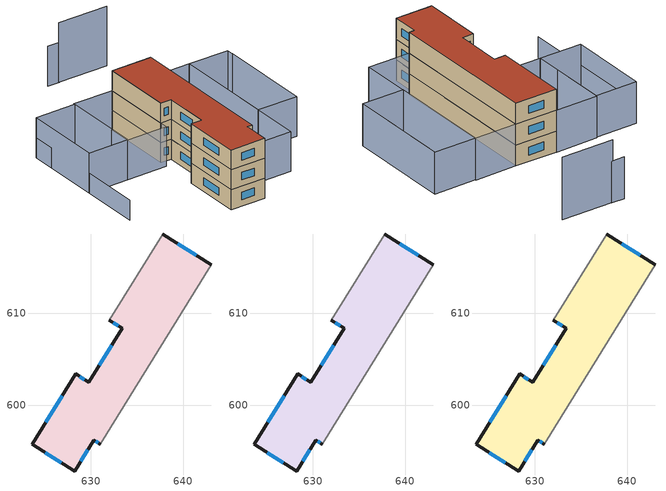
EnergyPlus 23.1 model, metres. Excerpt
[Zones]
0db21ef8039c7b5c_F0_dwelling_0
 floor ground (EU_floor_Construction): 643.08,615.25 631,595.79 630.34,596.21 628.24,592.88 623.62,595.79 628.34,603.4 629.75,602.52 633.41,608.36 631.98,609.26 637.77,618.59 z0
 wall outside (EU_wall_Construction): 631.98,609.26 633.41,608.36 629.75,602.52 628.34,603.4 623.62,595.79 628.24,592.88 630.34,596.21 631,595.79 / 643.08,615.25 637.77,618.59 z0:3
 wall adiabatic (EU_wall_Construction): 637.77,618.59 631.98,609.26 / 631,595.79 643.08,615.25 z0:3
 window (EU_Window_Construction): 626.87,601.03 625.09,598.16 / 629.31,602.8 628.78,603.13 / 632.27,606.54 630.89,604.34 / 632.43,608.98 632.97,608.64 / 641.43,616.29 639.43,617.55 / 630.54,596.08 630.79,595.93 / 628.9,593.92 629.68,595.17 / 625.06,594.88 626.8,593.79 z0.93:2.07
0db21ef8039c7b5c_F1_dwelling_0
 floor to 0db21ef8039c7b5c_F0_dwelling_0 (EU_floor_Construction): 643.08,615.25 631,595.79 630.34,596.21 628.24,592.88 623.62,595.79 628.34,603.4 629.75,602.52 633.41,608.36 631.98,609.26 637.77,618.59 z3
 wall outside (EU_wall_Construction): 631.98,609.26 633.41,608.36 629.75,602.52 628.34,603.4 623.62,595.79 628.24,592.88 630.34,596.21 631,595.79 / 643.08,615.25 637.77,618.59 z3:6
 wall adiabatic (EU_wall_Construction): 637.77,618.59 631.98,609.26 / 631,595.79 643.08,615.25 z3:6
 window (EU_Window_Construction): 626.87,601.03 625.09,598.16 / 629.31,602.8 628.78,603.13 / 632.27,606.54 630.89,604.34 / 632.43,608.98 632.97,608.64 / 641.43,616.29 639.43,617.55 / 630.54,596.08 630.79,595.93 / 628.9,593.92 629.68,595.17 / 625.06,594.88 626.8,593.79 z3.93:5.07
0db21ef8039c7b5c_F2_dwelling_0
 floor to 0db21ef8039c7b5c_F1_dwelling_0 (EU_floor_Construction): 643.08,615.25 631,595.79 630.34,596.21 628.24,592.88 623.62,595.79 628.34,603.4 629.75,602.52 633.41,608.36 631.98,609.26 637.77,618.59 z6
 wall outside (EU_wall_Construction): 631.98,609.26 633.41,608.36 629.75,602.52 628.34,603.4 623.62,595.79 628.24,592.88 630.34,596.21 631,595.79 / 643.08,615.25 637.77,618.59 z6:9
 wall adiabatic (EU_wall_Construction): 637.77,618.59 631.98,609.26 / 631,595.79 643.08,615.25 z6:9
 window (EU_Window_Construction): 626.87,601.03 625.09,598.16 / 629.31,602.8 628.78,603.13 / 632.27,606.54 630.89,604.34 / 632.43,608.98 632.97,608.64 / 641.43,616.29 639.43,617.55 / 630.54,596.08 630.79,595.93 / 628.9,593.92 629.68,595.17 / 625.06,594.88 626.8,593.79 z6.93:8.07
 roof outside (EU_roof_Construction): 631,595.79 643.08,615.25 637.77,618.59 631.98,609.26 633.41,608.36 629.75,602.52 628.34,603.4 623.62,595.79 628.24,592.88 630.34,596.21 z9
shading: 645.5,595.37 653.15,607.68 / 647.37,630.07 645.77,631.07 / 653.72,608.61 645.52,595.39 / 645.52,595.39 640.19,598.7 / 640.19,598.7 648.39,611.92 / 648.39,611.92 653.72,608.61 / 630.99,595.78 643.08,615.25 / 643.08,615.25 648.41,611.94 / 648.41,611.94 636.32,592.48 / 636.32,592.48 630.99,595.78 / 626,611.52 632.44,621.9 / 632.44,621.9 637.77,618.59 / 637.77,618.59 631.33,608.22 / 631.33,608.22 626,611.52 / 620.69,614.86 627.02,625.06 / 627.02,625.06 632.35,621.75 / 632.35,621.75 626.02,611.55 / 626.02,611.55 620.69,614.86 z0:6; 653.91,625.98 647.22,630.14 z0:9; 627.02,625.06 615.89,607.12 z0:3
[Building]
EU S2 Campaign: North Axis=0; Terrain=City; Solar Distribution=FullExterior
[Site:Location]
Montreal-Trudeau.Intl.AP: Latitude=45.4667; Longitude=-73.75; Time Zone=-5; Elevation=36
[SizingPeriod:WeatherFileDays]
AnnualSizingPeriod: Begin Month=1; Begin Day of Month=1; End Month=12; End Day of Month=31; Day of Week for Start Day=Monday; Use Weather File Daylight Saving Period=No; Use Weather File Rain and Snow Indicators=No
[MATERIAL]
EU_InternalMass_Material: Roughness=MediumRough; Thickness=0.1; Conductivity=1; Density=1800; Specific Heat=900; Thermal Absorptance=0.9; Solar Absorptance=0.7; Visible Absorptance=0.7
[MATERIAL:NOMASS] Roughness=MediumRough; Thermal Absorptance=0.9; Solar Absorptance=0.7; Visible Absorptance=0.7
Name | Thermal Resistance
EU_wall_NoMass; EU_floor_NoMass | 1.51479
EU_roof_NoMass | 2.84114
[WINDOWMATERIAL:SIMPLEGLAZINGSYSTEM]
EU_Window_SimpleGlazing: UFactor=3.53504; Solar Heat Gain Coefficient=0.8; Visible Transmittance=0.8
[CONSTRUCTION]
EU_wall_Construction: EU_wall_NoMass
EU_roof_Construction: EU_roof_NoMass
EU_floor_Construction: EU_floor_NoMass
EU_Window_Construction: EU_Window_SimpleGlazing
EU_InternalMass_Construction: EU_InternalMass_Material
[ZONE] Type=1; Multiplier=1; Ceiling Height=autocalculate; Floor Area=autocalculate; Part of Total Floor Area=Yes
Name | Volume
0db21ef8039c7b5c_F0_dwelling_0 | 460.928
0db21ef8039c7b5c_F1_dwelling_0; 0db21ef8039c7b5c_F2_dwelling_0 | 460.926
[INTERNALMASS] Construction=EU_InternalMass_Construction; Surface Area=153.642
Name | Zone or ZoneList
0db21ef8039c7b5c_F0_dwelling_0_EU_InternalMass | 0db21ef8039c7b5c_F0_dwelling_0
0db21ef8039c7b5c_F1_dwelling_0_EU_InternalMass | 0db21ef8039c7b5c_F1_dwelling_0
0db21ef8039c7b5c_F2_dwelling_0_EU_InternalMass | 0db21ef8039c7b5c_F2_dwelling_0
[OTHEREQUIPMENT] Fuel Type=Electricity; Design Level Calculation Method=Watts/Area; Power per Zone Floor Area=1; Fraction Latent=0; Fraction Radiant=0; Fraction Lost=0; Carbon Dioxide Generation Rate=0; EndUse Subcategory=EU_Step8_InternalGains
Name | Zone or ZoneList or Space or SpaceList | Schedule
EU_Step8_InternalGain_0db21ef8039c7b5c_F0_dwelling_0_f000 | 0db21ef8039c7b5c_F0_dwelling_0 | EU_Step8_GainSchedule_0db21ef8039c7b5c_F0_dwelling_0_f000
EU_Step8_InternalGain_0db21ef8039c7b5c_F1_dwelling_0_f000 | 0db21ef8039c7b5c_F1_dwelling_0 | EU_Step8_GainSchedule_0db21ef8039c7b5c_F1_dwelling_0_f000
EU_Step8_InternalGain_0db21ef8039c7b5c_F2_dwelling_0_f000 | 0db21ef8039c7b5c_F2_dwelling_0 | EU_Step8_GainSchedule_0db21ef8039c7b5c_F2_dwelling_0_f000
[ZONEVENTILATION:DESIGNFLOWRATE] Schedule=EU_AlwaysOn; Design Flow Rate Calculation Method=AirChanges/Hour; Air Changes per Hour=0.775154; Ventilation Type=Natural; Fan Pressure Rise=0; Fan Total Efficiency=1; Constant Term Coefficient=1; Temperature Term Coefficient=0; Velocity Term Coefficient=0; Velocity Squared Term Coefficient=0; Minimum Indoor Temperature=-100; Maximum Indoor Temperature=100; Delta Temperature=-100; Minimum Outdoor Temperature=-100; Maximum Outdoor Temperature=100; Maximum Wind Speed=40
Name | Zone or ZoneList or Space or SpaceList
EU_ConstantAir_0db21ef8039c7b5c_F0_dwelling_0 | 0db21ef8039c7b5c_F0_dwelling_0
EU_ConstantAir_0db21ef8039c7b5c_F1_dwelling_0 | 0db21ef8039c7b5c_F1_dwelling_0
EU_ConstantAir_0db21ef8039c7b5c_F2_dwelling_0 | 0db21ef8039c7b5c_F2_dwelling_0
[HVACTEMPLATE:THERMOSTAT] Constant Heating Setpoint=20; Constant Cooling Setpoint=50
EU_HeatOnly_0db21ef8039c7b5c_F0_dwelling_0; EU_HeatOnly_0db21ef8039c7b5c_F1_dwelling_0; EU_HeatOnly_0db21ef8039c7b5c_F2_dwelling_0
[HVACTEMPLATE:ZONE:IDEALLOADSAIRSYSTEM] System Availability Schedule=EU_AlwaysOn; Maximum Heating Supply Air Temperature=50; Minimum Cooling Supply Air Temperature=13; Maximum Heating Supply Air Humidity Ratio=0.0156; Minimum Cooling Supply Air Humidity Ratio=0.0077; Heating Limit=NoLimit; Cooling Limit=NoLimit; Heating Availability Schedule=EU_AlwaysOn; Cooling Availability Schedule=EU_CoolingOff; Dehumidification Control Type=ConstantSensibleHeatRatio; Cooling Sensible Heat Ratio=0.7; Dehumidification Setpoint=60; Humidification Control Type=None; Humidification Setpoint=30; Outdoor Air Method=None; Outdoor Air Flow Rate per Person=0.00944; Outdoor Air Flow Rate per Zone Floor Area=0; Outdoor Air Flow Rate per Zone=0; Demand Controlled Ventilation Type=None; Outdoor Air Economizer Type=NoEconomizer; Heat Recovery Type=None; Sensible Heat Recovery Effectiveness=0.7; Latent Heat Recovery Effectiveness=0.65
Name | Template Thermostat
0db21ef8039c7b5c_F0_dwelling_0 | EU_HeatOnly_0db21ef8039c7b5c_F0_dwelling_0
0db21ef8039c7b5c_F1_dwelling_0 | EU_HeatOnly_0db21ef8039c7b5c_F1_dwelling_0
0db21ef8039c7b5c_F2_dwelling_0 | EU_HeatOnly_0db21ef8039c7b5c_F2_dwelling_0
[SIZING:ZONE] Zone Cooling Design Supply Air Temperature Input Method=SupplyAirTemperature; Zone Cooling Design Supply Air Temperature=13; Zone Heating Design Supply Air Temperature Input Method=SupplyAirTemperature; Zone Heating Design Supply Air Temperature=50; Zone Cooling Design Supply Air Humidity Ratio=0.008; Zone Heating Design Supply Air Humidity Ratio=0.008; Cooling Design Air Flow Method=DesignDay; Cooling Design Air Flow Rate=0; Cooling Minimum Air Flow per Zone Floor Area=0.000762; Cooling Minimum Air Flow=0; Cooling Minimum Air Flow Fraction=0.2; Heating Design Air Flow Method=DesignDay; Heating Design Air Flow Rate=0; Heating Maximum Air Flow per Zone Floor Area=0.002032; Heating Maximum Air Flow=0.141576; Heating Maximum Air Flow Fraction=0.3; Account for Dedicated Outdoor Air System=No; Dedicated Outdoor Air System Control Strategy=NeutralSupplyAir; Dedicated Outdoor Air Low Setpoint Temperature for Design=autosize; Dedicated Outdoor Air High Setpoint Temperature for Design=autosize; Zone Load Sizing Method=Sensible Load Only No Latent Load; Zone Latent Cooling Design Supply Air Humidity Ratio Input Method=HumidityRatioDifference; Zone Cooling Design Supply Air Humidity Ratio Difference=0.005; Zone Latent Heating Design Supply Air Humidity Ratio Input Method=HumidityRatioDifference; Zone Humidification Design Supply Air Humidity Ratio Difference=0.005
0db21ef8039c7b5c_F0_dwelling_0; 0db21ef8039c7b5c_F1_dwelling_0; 0db21ef8039c7b5c_F2_dwelling_0
[SCHEDULE:CONSTANT]
Name | Hourly Value
EU_AlwaysOn | 1
EU_CoolingOff | 0
[SCHEDULE:FILE] Column Number=1; Rows to Skip at Top=0; Number of Hours of Data=8760; Column Separator=Comma; Interpolate to Timestep=No; Minutes per Item=60; Adjust Schedule for Daylight Savings=Yes
Name | File
EU_Step8_GainSchedule_0db21ef8039c7b5c_F0_dwelling_0_f000 | ../../schedules/0db21ef8039c7b5c/0db21ef8039c7b5c_F0_dwelling_0_f000_gain.csv
EU_Step8_GainSchedule_0db21ef8039c7b5c_F1_dwelling_0_f000 | ../../schedules/0db21ef8039c7b5c/0db21ef8039c7b5c_F1_dwelling_0_f000_gain.csv
EU_Step8_GainSchedule_0db21ef8039c7b5c_F2_dwelling_0_f000 | ../../schedules/0db21ef8039c7b5c/0db21ef8039c7b5c_F2_dwelling_0_f000_gain.csv
